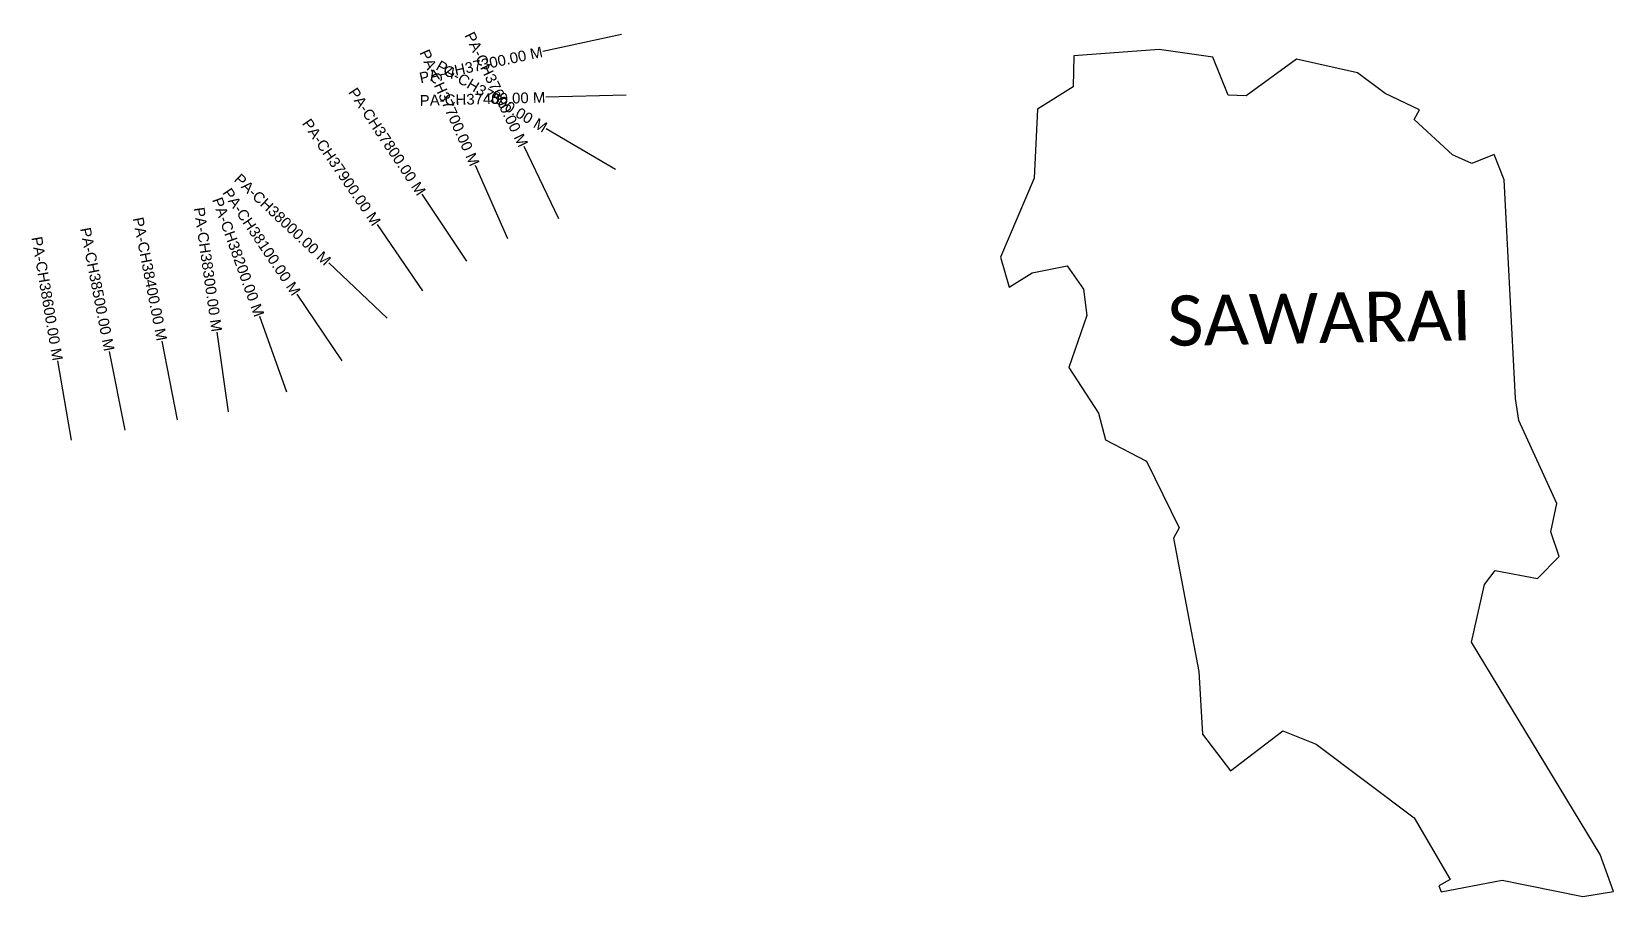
# Model space of a CAD drawing. Header units: metres. Extents: x 255315 to 258267, y 2195352 to 2196966.
import ezdxf
from ezdxf.enums import TextEntityAlignment as Align

# ---------------------------------------------------------------- set-up
doc = ezdxf.new("R2010")
doc.units = ezdxf.units.M
for name, color, linetype in [('CS', 134, 'Continuous'), ('CSMark', 6, 'Continuous'), ('village', 3, 'Continuous'), ('VILLAGE NAME', 250, 'Continuous')]:
    doc.layers.add(name, color=color, linetype=linetype)
doc.styles.add('DynamicDimensions', font='arial.ttf')
doc.styles.get("Standard").update_dxf_attribs({"font": 'simplex.shx'})

msp = doc.modelspace()

# ---------------------------------------------------------------- linework, layer by layer
at = {"layer": 'CS'}
for p, q in [((256415.6, 2196961), (256269, 2196929.3)), ((256424.5, 2196847.7), (256274.6, 2196843.8)), ((256404.4, 2196708.8), (256275.4, 2196785.2)), ((256299, 2196616.9), (256233.8, 2196752)), ((256203.9, 2196579.3), (256143, 2196716.3)), ((256127.1, 2196538), (256043.9, 2196662.8)), ((256045, 2196482.7), (255960.2, 2196606.4)), ((255978.6, 2196431.6), (255869.4, 2196534.5)), ((255894.3, 2196351.8), (255810.3, 2196476)), ((255791.4, 2196293.2), (255740.6, 2196434.3)), ((255682.3, 2196256.8), (255661, 2196405.3)), ((255489.2, 2196222.2), (255460.4, 2196369.4)), ((255587.4, 2196241.4), (255558.6, 2196388.6)), ((255389.1, 2196203.6), (255363.9, 2196351.5))]:
    msp.add_line(p, q, dxfattribs=at)
at = {"layer": 'village'}
msp.add_lwpolyline([(258062.6, 2196689.4), (258044.3, 2196736.7), (258044.3, 2196736.7), (258002.8, 2196720.3), (257966.5, 2196736.3), (257895.1, 2196802.1), (257905.2, 2196820.1), (257841.1, 2196850.9), (257789.3, 2196889.7), (257675.6, 2196915.1), (257675.6, 2196915.1), (257675.6, 2196915.1), (257581.5, 2196846.4), (257581.5, 2196846.4), (257581.5, 2196846.4), (257548, 2196847.7), (257519.3, 2196918.6), (257419.3, 2196933.3), (257419.3, 2196933.3), (257419.3, 2196933.3), (257259.6, 2196921.4), (257259.6, 2196921.4), (257258.7, 2196863.2), (257258.7, 2196863.2), (257192.2, 2196821.9), (257192.2, 2196821.9), (257192.2, 2196821.9), (257185.7, 2196692.7), (257185.7, 2196692.7), (257185.7, 2196692.7), (257123, 2196545.1), (257139.2, 2196489.6), (257139.2, 2196489.6), (257182.1, 2196516.2), (257247.2, 2196529.4), (257277.6, 2196485.4), (257277.6, 2196485.4), (257284.2, 2196436.6), (257250.3, 2196339.4), (257250.3, 2196339.4), (257305.6, 2196253.9), (257305.6, 2196253.9), (257318.9, 2196204.6), (257395.7, 2196164.2), (257395.7, 2196164.2), (257456.6, 2196039.8), (257445.8, 2196020.5), (257445.8, 2196020.5), (257445.8, 2196020.5), (257445.8, 2196020.5), (257445.8, 2196020.5), (257445.8, 2196020.5), (257445.8, 2196020.5), (257445.8, 2196020.5), (257493.1, 2195772), (257499.7, 2195654.7), (257499.7, 2195654.7), (257499.7, 2195654.7), (257552.2, 2195586.5), (257552.2, 2195586.5), (257650.1, 2195660.8), (257712, 2195636.3), (257712, 2195636.3), (257712, 2195636.3), (257895.2, 2195498.8), (257962.3, 2195383.5), (257940.7, 2195372), (257945.2, 2195360.5), (258059.1, 2195382.4), (258059.1, 2195382.4), (258209.6, 2195352), (258266.7, 2195360.9), (258242.1, 2195430), (258242.1, 2195430), (258242.1, 2195430), (258242.1, 2195430), (258242.1, 2195430), (258001.9, 2195826.5), (258026.5, 2195934.2), (258045.9, 2195960.5), (258045.9, 2195960.5), (258125.4, 2195945.3), (258125.4, 2195945.3), (258125.4, 2195945.3), (258165.8, 2195986.8), (258149.9, 2196032.5), (258161.4, 2196085.7), (258161.4, 2196085.7), (258090.3, 2196240.5), (258090.3, 2196240.5), (258090.3, 2196240.5), (258090.3, 2196240.5), (258084.1, 2196281.4), (258062.6, 2196689.4)], close=True, dxfattribs=at)
msp.add_lwpolyline([(258062.6, 2196689.4), (258044.3, 2196736.7), (258044.3, 2196736.7), (258002.8, 2196720.3), (257966.5, 2196736.3), (257895.1, 2196802.1), (257905.2, 2196820.1), (257841.1, 2196850.9), (257789.3, 2196889.7), (257675.6, 2196915.1), (257675.6, 2196915.1), (257675.6, 2196915.1), (257581.5, 2196846.4), (257581.5, 2196846.4), (257581.5, 2196846.4), (257548, 2196847.7), (257519.3, 2196918.6), (257419.3, 2196933.3), (257419.3, 2196933.3), (257419.3, 2196933.3), (257259.6, 2196921.4), (257259.6, 2196921.4), (257258.7, 2196863.2), (257258.7, 2196863.2), (257192.2, 2196821.9), (257192.2, 2196821.9), (257192.2, 2196821.9), (257185.7, 2196692.7), (257185.7, 2196692.7), (257185.7, 2196692.7), (257123, 2196545.1), (257139.2, 2196489.6), (257139.2, 2196489.6), (257182.1, 2196516.2), (257247.2, 2196529.4), (257277.6, 2196485.4), (257277.6, 2196485.4), (257284.2, 2196436.6), (257250.3, 2196339.4), (257250.3, 2196339.4), (257305.6, 2196253.9), (257305.6, 2196253.9), (257318.9, 2196204.6), (257395.7, 2196164.2), (257395.7, 2196164.2), (257456.6, 2196039.8), (257445.8, 2196020.5), (257445.8, 2196020.5), (257445.8, 2196020.5), (257445.8, 2196020.5), (257445.8, 2196020.5), (257445.8, 2196020.5), (257445.8, 2196020.5), (257445.8, 2196020.5), (257493.1, 2195772), (257499.7, 2195654.7), (257499.7, 2195654.7), (257499.7, 2195654.7), (257552.2, 2195586.5), (257552.2, 2195586.5), (257650.1, 2195660.8), (257712, 2195636.3), (257712, 2195636.3), (257712, 2195636.3), (257895.2, 2195498.8), (257962.3, 2195383.5), (257940.7, 2195372), (257945.2, 2195360.5), (258059.1, 2195382.4), (258059.1, 2195382.4), (258209.6, 2195352), (258266.7, 2195360.9), (258242.1, 2195430), (258242.1, 2195430), (258242.1, 2195430), (258242.1, 2195430), (258242.1, 2195430), (258001.9, 2195826.5), (258026.5, 2195934.2), (258045.9, 2195960.5), (258045.9, 2195960.5), (258125.4, 2195945.3), (258125.4, 2195945.3), (258125.4, 2195945.3), (258165.8, 2195986.8), (258149.9, 2196032.5), (258161.4, 2196085.7), (258161.4, 2196085.7), (258090.3, 2196240.5), (258090.3, 2196240.5), (258090.3, 2196240.5), (258090.3, 2196240.5), (258084.1, 2196281.4), (258062.6, 2196689.4)], close=True, dxfattribs=at)

# ---------------------------------------------------------------- texts
at = {"layer": 'CSMark', "style": 'DynamicDimensions'}
for s, rotation, p in [('PA-CH37600.00 M', 295.7648, (256233.3, 2196752.9)), ('PA-CH37300.00 M', 12.2094, (256268, 2196929.1)), ('PA-CH37700.00 M', 293.9835, (256142.6, 2196717.2)), ('PA-CH37500.00 M', 329.3634, (256274.5, 2196785.7)), ('PA-CH37800.00 M', 303.6848, (256043.4, 2196663.6)), ('PA-CH37400.00 M', 1.4832, (256273.6, 2196843.8)), ('PA-CH37900.00 M', 304.4175, (255959.6, 2196607.2)), ('PA-CH38000.00 M', 316.7152, (255868.7, 2196535.1)), ('PA-CH38100.00 M', 304.0493, (255809.8, 2196476.9)), ('PA-CH38300.00 M', 278.1696, (255660.8, 2196406.3)), ('PA-CH38200.00 M', 289.7953, (255740.3, 2196435.3)), ('PA-CH38400.00 M', 281.0725, (255558.4, 2196389.6)), ('PA-CH38600.00 M', 279.6554, (255363.8, 2196352.4)), ('PA-CH38500.00 M', 281.0725, (255460.2, 2196370.4))]:
    msp.add_text(s, height=20, rotation=rotation, dxfattribs=at).set_placement(p, align=Align.MIDDLE_RIGHT)
at = {"layer": 'VILLAGE NAME', "insert": (257433.6, 2196473.3), "char_height": 93.851, "attachment_point": 1, "rotation": 1.1028}
msp.add_mtext_dynamic_manual_height_columns('{\\fCalibri|b0|i0|c0|p34;SAWARAI}', width=627.348, gutter_width=469.3, heights=[0], dxfattribs=at)
msp.add_mtext_dynamic_manual_height_columns('{\\fCalibri|b0|i0|c0|p34;SAWARAI}', width=627.348, gutter_width=469.3, heights=[0], dxfattribs=at)

doc.saveas('drawing.dxf')
